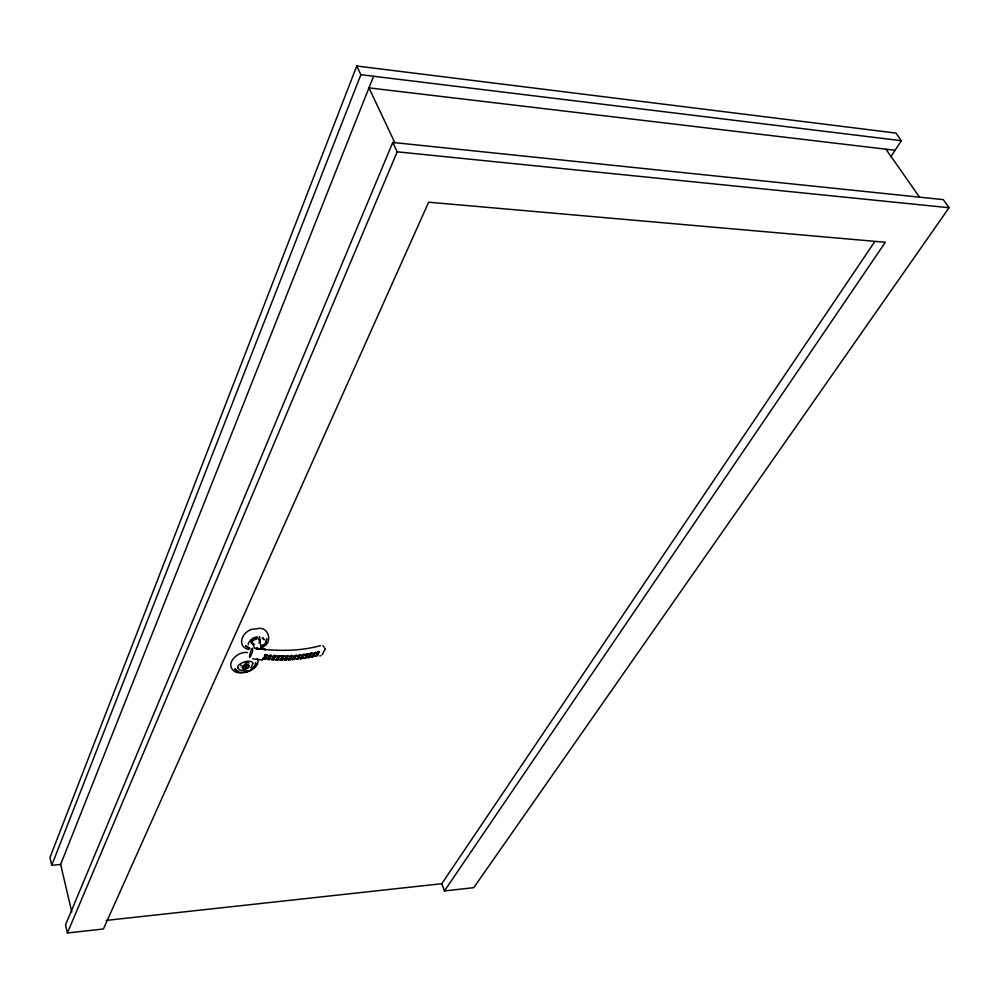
<?xml version="1.0" encoding="UTF-8"?>
<svg xmlns="http://www.w3.org/2000/svg" width="999" height="999" viewBox="0 0 999 999"><rect width="100%" height="100%" fill="white"/><g stroke="black" fill="none" stroke-linecap="round" stroke-linejoin="round"><path stroke-width="1.5" d="M252.972 663.598L250.811 667.906M266.283 641.183L266.696 638.96M319.43 651.585L317.682 651.91L319.43 651.585L318.768 652.921L316.995 653.346L317.457 652.372M250.225 641.221L250.799 639.959M890.808 156.806L901.36 140.697L895.941 133.079L356.768 66.009L49.95 857.517L51.748 865.284L60.639 864.447L373.576 76.261M51.748 865.284L360.864 74.713L356.768 66.009M325.187 648.863L324.862 648.239M444.443 890.933L473.751 887.661L949.05 207.73L943.281 199.625L392.769 142.457L65.534 924.862L67.408 932.991L103.434 928.97L428.633 202.21L885.339 242.257L444.443 890.933L441.795 883.703L874.6 241.833M252.522 651.773L252.522 648.513M67.408 932.991L397.19 151.823L392.769 142.457M315.572 656.181L318.007 654.42L317.332 655.744L315.572 656.181L315.984 655.294M308.429 657.092L310.689 656.031L310.027 657.354L308.117 657.704L310.264 656.031M313.324 654.158L315.846 652.422L315.185 653.758L313.324 654.158L313.798 653.184M252.098 652.697C247.502 664.81 249.937 650.474 252.51 648.289M311.9 656.98L314.423 655.269L313.761 656.593L311.9 656.98L312.337 656.106M311.676 653.184L310.202 653.533L312.113 653.184L311.451 654.52L309.54 654.869L312.113 653.184M264.46 656.181L265.085 654.82L264.46 656.181L266.583 656.38L267.233 655.032L266.583 656.38M271.503 655.369L270.854 656.73L268.731 656.568C269.243 654.345 272.04 654.682 270.854 656.73M273.326 656.143L273.763 655.469L272.977 656.867L275.1 656.967L275.749 655.619L275.1 656.967M263.099 659.04L263.736 657.704L263.099 659.04L265.235 659.253L265.871 657.904L265.235 659.253M268.731 656.568L269.293 655.656M277.56 656.331L279.957 655.756L279.308 657.105L277.21 657.055L277.759 656.118M268.007 658.091L267.37 659.427L269.493 659.59C271.89 657.192 265.01 658.316 270.13 658.254M268.157 658.066L267.37 659.427M281.406 657.142L282.055 655.781L281.406 657.142L283.491 657.142L284.141 655.794L283.491 657.142M269.755 658.179L269.493 659.59M272.39 658.341L271.616 659.715L273.726 659.827C276.136 657.404 269.268 658.666 274.375 658.491M286.326 655.719L285.564 657.117L287.625 657.067C290.085 654.682 283.454 656.081 288.274 655.719M273.988 658.428L273.726 659.827M279.308 657.105L279.957 655.756M287.874 655.681L287.625 657.067M271.616 659.715L272.128 658.89M276.136 659.29L278.584 658.628L277.934 659.964L275.836 659.902L276.348 659.065M292.382 655.556L291.72 656.905L289.685 657.005C290.222 654.882 292.857 654.82 291.72 656.905M294.106 656.056L296.428 655.282L295.779 656.63L293.756 656.78L294.268 655.819M280.332 659.365L282.754 658.653L282.105 659.989L280.02 659.989L280.532 659.153M285.564 657.117L286.101 656.181M277.934 659.964L278.584 658.628M282.355 658.603L282.105 659.989M289.685 657.005L290.209 656.056M300.437 654.907L299.775 656.256L297.789 656.455C297.777 654.62 301.511 654.02 299.525 655.893L297.789 656.455M302.11 655.307L304.383 654.432L303.721 655.781L301.76 656.031L302.26 655.069M286.888 658.591L286.238 659.914L284.178 659.964L284.94 658.578L286.888 658.591L286.238 659.914M293.756 656.78L296.428 655.282M303.958 654.42L301.76 656.031M306.031 654.782L308.279 653.858L307.617 655.194L305.682 655.506L306.393 654.07M255.319 664.597C256.019 659.015 256.518 666.595 253.471 668.169C248.739 672.14 241.87 673.988 235.876 672.215C223.152 665.272 237.013 650.886 247.49 652.534M290.984 658.416L290.334 659.74L288.286 659.839C288.861 657.742 291.433 657.692 290.334 659.74M307.842 653.846L305.682 655.506M309.89 654.158L310.239 653.446M284.178 659.964L284.678 659.115M292.67 659.003L293.107 658.216L292.357 659.615L294.38 659.465L295.03 658.141L292.357 659.615M313.686 653.446L315.846 652.422M288.286 659.839L288.773 658.99M296.691 658.678L299.038 657.767L298.376 659.09L296.378 659.29L296.84 658.428M317.682 651.91L316.995 653.346M318.993 651.598L317.183 652.921M300.662 658.241L302.972 657.28L302.31 658.616L300.349 658.865L300.811 658.004M309.54 654.869L310.015 653.908M304.57 657.717L306.868 656.705L306.193 658.029L304.258 658.341L304.707 657.467M296.378 659.29L299.038 657.767M308.828 656.293L308.117 657.704M300.349 658.865L302.972 657.28M312.225 656.368L314.423 655.269M324.975 649.3L322.19 654.77M304.258 658.341L306.868 656.705M315.884 655.556L318.007 654.42M322.902 645.729L324.126 647.14M265.459 642.519L265.921 641.857M280.02 659.989L281.868 659.602M277.21 657.055L279.083 656.718M275.836 659.902L277.71 659.565M272.977 656.867L274.875 656.568M302.485 654.607L304.383 654.432M254.52 665.896L253.359 667.17M240.634 665.809L241.234 665.147M258.928 642.956L260.614 639.76M255.794 648.763L257.804 648.563L256.031 648.551C277.435 651.173 299.475 651.46 320.417 645.654M251.885 668.356L252.66 667.782M252.148 638.686L253.509 637.911M262.774 645.042L261.014 646.116M261.201 647.077L265.996 642.906L266.671 638.811M260.864 647.464C274.363 644.642 268.943 624.238 255.869 629.045C244.168 627.722 234.54 645.966 248.551 649.437M280.794 658.603L282.754 658.653M246.179 670.991L247.215 670.679M319.767 655.968L320.854 655.669M245.092 672.389C251.161 671.153 260.702 665.883 257.292 658.403M255.095 637.325L257.205 636.987M244.967 663.161L247.103 662.812M308.791 656.38L310.689 656.031M306.343 654.158L308.279 653.858M244.505 672.339L238.911 672.24L235.289 669.78M257.143 637.612C253.122 637.637 247.252 642.457 248.326 644.83M106.119 920.416L441.795 883.703M244.98 670.616L239.56 669.979L237.675 667.794M257.093 638.898L253.396 640.147L251.935 642.245M293.019 658.291L295.03 658.141M289.947 656.605L291.483 656.53M288.549 659.452L290.085 659.377M285.839 656.73L287.387 656.693M284.453 659.577L286.001 659.54M281.681 656.755L283.254 656.755M282.055 655.781L284.141 655.794M254.533 644.442L252.185 644.018L251.011 642.432M271.915 659.352L273.501 659.427M273.626 655.506L275.749 655.619M269.031 656.206L270.642 656.318M267.67 659.065L269.268 659.178M265.085 654.82L267.233 655.032M264.772 655.819L266.371 655.968M263.736 657.704L265.871 657.904M263.411 658.678L265.022 658.841M397.19 151.823L949.05 207.73M262.537 660.064L252.66 658.791M895.079 150.287L368.968 87.875L394.88 142.757M360.864 74.713L901.36 140.697M254.308 648.001L264.772 649.462L261.513 647.29L258.816 638.985M248.114 662.824L249.013 662.986M249.95 648.214L245.854 645.978M238.386 671.353L236.975 670.866M249.638 648.913L245.742 645.816M262.1 637.936L264.123 639.785L263.361 637.849M258.953 639.235L259.728 640.084M236.351 670.516L234.827 668.731L235.352 669.917M885.926 149.201L919.417 196.965M252.947 663.011C250.574 658.591 236.626 663.161 237.65 668.181M251.998 640.908L254.033 647.09M60.639 864.447L71.791 911.987M259.278 636.937A4.595 2.56 -18.2 0 1 259.278 637.974M259.728 637.075A4.995 2.785 -18.2 0 1 259.54 638.236M244.031 668.781A3.546 1.936 -17.9 0 1 243.456 665.584A3.546 1.936 -17.9 0 1 248.913 665.346A3.546 1.936 -17.9 0 1 245.317 668.718M245.055 667.881L245.479 668.393L245.891 666.77A9.391 3.559 87.6 0 1 246.004 666.508L246.703 665.759L245.429 666.47A9.391 3.559 87.6 0 0 245.279 666.795L245.055 667.856M259.028 648.738L257.305 648.563L259.028 648.738M265.534 649.637L264.136 649.188L265.534 649.637M244.405 668.855A3.297 1.798 -17.9 0 0 248.876 665.996A3.297 1.798 -17.9 0 0 243.856 665.771A3.297 1.798 -17.9 0 0 244.405 668.855M244.58 668.905A3.022 1.648 -17.9 0 0 248.676 666.283A3.022 1.648 -17.9 0 0 244.081 666.083A3.022 1.648 -17.9 0 0 244.58 668.905"/></g></svg>
